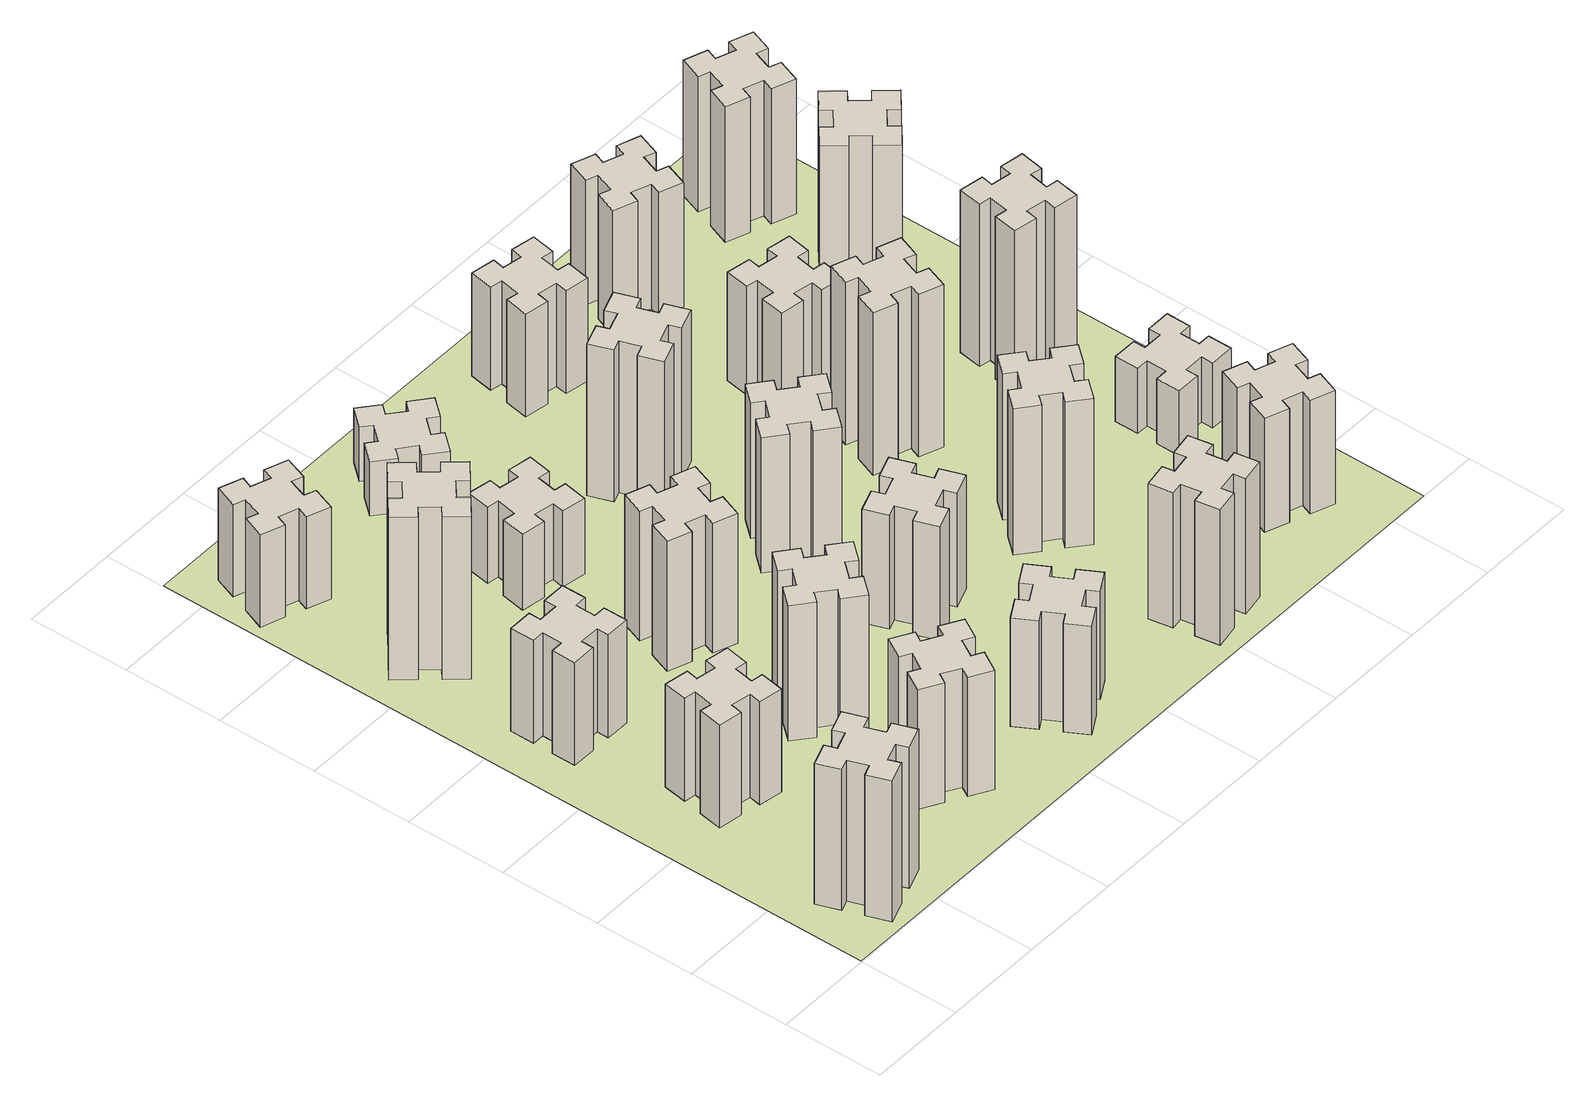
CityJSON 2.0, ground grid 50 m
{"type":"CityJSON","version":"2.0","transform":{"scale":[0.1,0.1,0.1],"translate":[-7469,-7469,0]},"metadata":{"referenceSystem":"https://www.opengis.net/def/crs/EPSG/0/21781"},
"CityObjects":{
"building1":{"type":"Building","attributes":{"class":"1000","function":"1000","usage":"1000","yearOfConstruction":2016,"roofType":"1000","measuredHeight":78,"storeysAboveGround":30,"storeysBelowGround":0},"geometry":[{"type":"Solid","lod":"1","boundaries":[[[[0,1,2,3,4,5,6,7,8,9,10,11,12,13,14,15,16,17,18,19]],[[17,16,20,21]],[[16,15,22,20]],[[15,14,23,22]],[[14,13,24,23]],[[13,12,25,24]],[[12,11,26,25]],[[11,10,27,26]],[[10,9,28,27]],[[9,8,29,28]],[[8,7,30,29]],[[7,6,31,30]],[[6,5,32,31]],[[5,4,33,32]],[[4,3,34,33]],[[3,2,35,34]],[[2,1,36,35]],[[1,0,37,36]],[[0,19,38,37]],[[19,18,39,38]],[[18,17,21,39]],[[24,25,26,27,28,29,30,31,32,33,34,35,36,37,38,39,21,20,22,23]]]]}]},
"building2":{"type":"Building","attributes":{"class":"1000","function":"1000","usage":"1000","yearOfConstruction":2016,"roofType":"1000","measuredHeight":57,"storeysAboveGround":30,"storeysBelowGround":0},"geometry":[{"type":"Solid","lod":"1","boundaries":[[[[40,41,42,43,44,45,46,47,48,49,50,51,52,53,54,55,56,57,58,59]],[[57,56,60,61]],[[56,55,62,60]],[[55,54,63,62]],[[54,53,64,63]],[[53,52,65,64]],[[52,51,66,65]],[[51,50,67,66]],[[50,49,68,67]],[[49,48,69,68]],[[48,47,70,69]],[[47,46,71,70]],[[46,45,72,71]],[[45,44,73,72]],[[44,43,74,73]],[[43,42,75,74]],[[42,41,76,75]],[[41,40,77,76]],[[40,59,78,77]],[[59,58,79,78]],[[58,57,61,79]],[[64,65,66,67,68,69,70,71,72,73,74,75,76,77,78,79,61,60,62,63]]]]}]},
"building3":{"type":"Building","attributes":{"class":"1000","function":"1000","usage":"1000","yearOfConstruction":2016,"roofType":"1000","measuredHeight":57,"storeysAboveGround":30,"storeysBelowGround":0},"geometry":[{"type":"Solid","lod":"1","boundaries":[[[[80,81,82,83,84,85,86,87,88,89,90,91,92,93,94,95,96,97,98,99]],[[97,96,100,101]],[[96,95,102,100]],[[95,94,103,102]],[[94,93,104,103]],[[93,92,105,104]],[[92,91,106,105]],[[91,90,107,106]],[[90,89,108,107]],[[89,88,109,108]],[[88,87,110,109]],[[87,86,111,110]],[[86,85,112,111]],[[85,84,113,112]],[[84,83,114,113]],[[83,82,115,114]],[[82,81,116,115]],[[81,80,117,116]],[[80,99,118,117]],[[99,98,119,118]],[[98,97,101,119]],[[104,105,106,107,108,109,110,111,112,113,114,115,116,117,118,119,101,100,102,103]]]]}]},
"building4":{"type":"Building","attributes":{"class":"1000","function":"1000","usage":"1000","yearOfConstruction":2016,"roofType":"1000","measuredHeight":90,"storeysAboveGround":30,"storeysBelowGround":0},"geometry":[{"type":"Solid","lod":"1","boundaries":[[[[120,121,122,123,124,125,126,127,128,129,130,131,132,133,134,135,136,137,138,139]],[[137,136,140,141]],[[136,135,142,140]],[[135,134,143,142]],[[134,133,144,143]],[[133,132,145,144]],[[132,131,146,145]],[[131,130,147,146]],[[130,129,148,147]],[[129,128,149,148]],[[128,127,150,149]],[[127,126,151,150]],[[126,125,152,151]],[[125,124,153,152]],[[124,123,154,153]],[[123,122,155,154]],[[122,121,156,155]],[[121,120,157,156]],[[120,139,158,157]],[[139,138,159,158]],[[138,137,141,159]],[[144,145,146,147,148,149,150,151,152,153,154,155,156,157,158,159,141,140,142,143]]]]}]},
"building5":{"type":"Building","attributes":{"class":"1000","function":"1000","usage":"1000","yearOfConstruction":2016,"roofType":"1000","measuredHeight":66,"storeysAboveGround":30,"storeysBelowGround":0},"geometry":[{"type":"Solid","lod":"1","boundaries":[[[[160,161,162,163,164,165,166,167,168,169,170,171,172,173,174,175,176,177,178,179]],[[177,176,180,181]],[[176,175,182,180]],[[175,174,183,182]],[[174,173,184,183]],[[173,172,185,184]],[[172,171,186,185]],[[171,170,187,186]],[[170,169,188,187]],[[169,168,189,188]],[[168,167,190,189]],[[167,166,191,190]],[[166,165,192,191]],[[165,164,193,192]],[[164,163,194,193]],[[163,162,195,194]],[[162,161,196,195]],[[161,160,197,196]],[[160,179,198,197]],[[179,178,199,198]],[[178,177,181,199]],[[184,185,186,187,188,189,190,191,192,193,194,195,196,197,198,199,181,180,182,183]]]]}]},
"building6":{"type":"Building","attributes":{"class":"1000","function":"1000","usage":"1000","yearOfConstruction":2016,"roofType":"1000","measuredHeight":51,"storeysAboveGround":30,"storeysBelowGround":0},"geometry":[{"type":"Solid","lod":"1","boundaries":[[[[200,201,202,203,204,205,206,207,208,209,210,211,212,213,214,215,216,217,218,219]],[[217,216,220,221]],[[216,215,222,220]],[[215,214,223,222]],[[214,213,224,223]],[[213,212,225,224]],[[212,211,226,225]],[[211,210,227,226]],[[210,209,228,227]],[[209,208,229,228]],[[208,207,230,229]],[[207,206,231,230]],[[206,205,232,231]],[[205,204,233,232]],[[204,203,234,233]],[[203,202,235,234]],[[202,201,236,235]],[[201,200,237,236]],[[200,219,238,237]],[[219,218,239,238]],[[218,217,221,239]],[[224,225,226,227,228,229,230,231,232,233,234,235,236,237,238,239,221,220,222,223]]]]}]},
"building7":{"type":"Building","attributes":{"class":"1000","function":"1000","usage":"1000","yearOfConstruction":2016,"roofType":"1000","measuredHeight":75,"storeysAboveGround":30,"storeysBelowGround":0},"geometry":[{"type":"Solid","lod":"1","boundaries":[[[[240,241,242,243,244,245,246,247,248,249,250,251,252,253,254,255,256,257,258,259]],[[257,256,260,261]],[[256,255,262,260]],[[255,254,263,262]],[[254,253,264,263]],[[253,252,265,264]],[[252,251,266,265]],[[251,250,267,266]],[[250,249,268,267]],[[249,248,269,268]],[[248,247,270,269]],[[247,246,271,270]],[[246,245,272,271]],[[245,244,273,272]],[[244,243,274,273]],[[243,242,275,274]],[[242,241,276,275]],[[241,240,277,276]],[[240,259,278,277]],[[259,258,279,278]],[[258,257,261,279]],[[264,265,266,267,268,269,270,271,272,273,274,275,276,277,278,279,261,260,262,263]]]]}]},
"building8":{"type":"Building","attributes":{"class":"1000","function":"1000","usage":"1000","yearOfConstruction":2016,"roofType":"1000","measuredHeight":72,"storeysAboveGround":30,"storeysBelowGround":0},"geometry":[{"type":"Solid","lod":"1","boundaries":[[[[280,281,282,283,284,285,286,287,288,289,290,291,292,293,294,295,296,297,298,299]],[[297,296,300,301]],[[296,295,302,300]],[[295,294,303,302]],[[294,293,304,303]],[[293,292,305,304]],[[292,291,306,305]],[[291,290,307,306]],[[290,289,308,307]],[[289,288,309,308]],[[288,287,310,309]],[[287,286,311,310]],[[286,285,312,311]],[[285,284,313,312]],[[284,283,314,313]],[[283,282,315,314]],[[282,281,316,315]],[[281,280,317,316]],[[280,299,318,317]],[[299,298,319,318]],[[298,297,301,319]],[[304,305,306,307,308,309,310,311,312,313,314,315,316,317,318,319,301,300,302,303]]]]}]},
"building9":{"type":"Building","attributes":{"class":"1000","function":"1000","usage":"1000","yearOfConstruction":2016,"roofType":"1000","measuredHeight":42,"storeysAboveGround":30,"storeysBelowGround":0},"geometry":[{"type":"Solid","lod":"1","boundaries":[[[[320,321,322,323,324,325,326,327,328,329,330,331,332,333,334,335,336,337,338,339]],[[337,336,340,341]],[[336,335,342,340]],[[335,334,343,342]],[[334,333,344,343]],[[333,332,345,344]],[[332,331,346,345]],[[331,330,347,346]],[[330,329,348,347]],[[329,328,349,348]],[[328,327,350,349]],[[327,326,351,350]],[[326,325,352,351]],[[325,324,353,352]],[[324,323,354,353]],[[323,322,355,354]],[[322,321,356,355]],[[321,320,357,356]],[[320,339,358,357]],[[339,338,359,358]],[[338,337,341,359]],[[344,345,346,347,348,349,350,351,352,353,354,355,356,357,358,359,341,340,342,343]]]]}]},
"building10":{"type":"Building","attributes":{"class":"1000","function":"1000","usage":"1000","yearOfConstruction":2016,"roofType":"1000","measuredHeight":60,"storeysAboveGround":30,"storeysBelowGround":0},"geometry":[{"type":"Solid","lod":"1","boundaries":[[[[360,361,362,363,364,365,366,367,368,369,370,371,372,373,374,375,376,377,378,379]],[[377,376,380,381]],[[376,375,382,380]],[[375,374,383,382]],[[374,373,384,383]],[[373,372,385,384]],[[372,371,386,385]],[[371,370,387,386]],[[370,369,388,387]],[[369,368,389,388]],[[368,367,390,389]],[[367,366,391,390]],[[366,365,392,391]],[[365,364,393,392]],[[364,363,394,393]],[[363,362,395,394]],[[362,361,396,395]],[[361,360,397,396]],[[360,379,398,397]],[[379,378,399,398]],[[378,377,381,399]],[[384,385,386,387,388,389,390,391,392,393,394,395,396,397,398,399,381,380,382,383]]]]}]},
"building11":{"type":"Building","attributes":{"class":"1000","function":"1000","usage":"1000","yearOfConstruction":2016,"roofType":"1000","measuredHeight":30,"storeysAboveGround":30,"storeysBelowGround":0},"geometry":[{"type":"Solid","lod":"1","boundaries":[[[[400,401,402,403,404,405,406,407,408,409,410,411,412,413,414,415,416,417,418,419]],[[417,416,420,421]],[[416,415,422,420]],[[415,414,423,422]],[[414,413,424,423]],[[413,412,425,424]],[[412,411,426,425]],[[411,410,427,426]],[[410,409,428,427]],[[409,408,429,428]],[[408,407,430,429]],[[407,406,431,430]],[[406,405,432,431]],[[405,404,433,432]],[[404,403,434,433]],[[403,402,435,434]],[[402,401,436,435]],[[401,400,437,436]],[[400,419,438,437]],[[419,418,439,438]],[[418,417,421,439]],[[424,425,426,427,428,429,430,431,432,433,434,435,436,437,438,439,421,420,422,423]]]]}]},
"building12":{"type":"Building","attributes":{"class":"1000","function":"1000","usage":"1000","yearOfConstruction":2016,"roofType":"1000","measuredHeight":63,"storeysAboveGround":30,"storeysBelowGround":0},"geometry":[{"type":"Solid","lod":"1","boundaries":[[[[440,441,442,443,444,445,446,447,448,449,450,451,452,453,454,455,456,457,458,459]],[[457,456,460,461]],[[456,455,462,460]],[[455,454,463,462]],[[454,453,464,463]],[[453,452,465,464]],[[452,451,466,465]],[[451,450,467,466]],[[450,449,468,467]],[[449,448,469,468]],[[448,447,470,469]],[[447,446,471,470]],[[446,445,472,471]],[[445,444,473,472]],[[444,443,474,473]],[[443,442,475,474]],[[442,441,476,475]],[[441,440,477,476]],[[440,459,478,477]],[[459,458,479,478]],[[458,457,461,479]],[[464,465,466,467,468,469,470,471,472,473,474,475,476,477,478,479,461,460,462,463]]]]}]},
"building13":{"type":"Building","attributes":{"class":"1000","function":"1000","usage":"1000","yearOfConstruction":2016,"roofType":"1000","measuredHeight":75,"storeysAboveGround":30,"storeysBelowGround":0},"geometry":[{"type":"Solid","lod":"1","boundaries":[[[[480,481,482,483,484,485,486,487,488,489,490,491,492,493,494,495,496,497,498,499]],[[497,496,500,501]],[[496,495,502,500]],[[495,494,503,502]],[[494,493,504,503]],[[493,492,505,504]],[[492,491,506,505]],[[491,490,507,506]],[[490,489,508,507]],[[489,488,509,508]],[[488,487,510,509]],[[487,486,511,510]],[[486,485,512,511]],[[485,484,513,512]],[[484,483,514,513]],[[483,482,515,514]],[[482,481,516,515]],[[481,480,517,516]],[[480,499,518,517]],[[499,498,519,518]],[[498,497,501,519]],[[504,505,506,507,508,509,510,511,512,513,514,515,516,517,518,519,501,500,502,503]]]]}]},
"building14":{"type":"Building","attributes":{"class":"1000","function":"1000","usage":"1000","yearOfConstruction":2016,"roofType":"1000","measuredHeight":84,"storeysAboveGround":30,"storeysBelowGround":0},"geometry":[{"type":"Solid","lod":"1","boundaries":[[[[520,521,522,523,524,525,526,527,528,529,530,531,532,533,534,535,536,537,538,539]],[[537,536,540,541]],[[536,535,542,540]],[[535,534,543,542]],[[534,533,544,543]],[[533,532,545,544]],[[532,531,546,545]],[[531,530,547,546]],[[530,529,548,547]],[[529,528,549,548]],[[528,527,550,549]],[[527,526,551,550]],[[526,525,552,551]],[[525,524,553,552]],[[524,523,554,553]],[[523,522,555,554]],[[522,521,556,555]],[[521,520,557,556]],[[520,539,558,557]],[[539,538,559,558]],[[538,537,541,559]],[[544,545,546,547,548,549,550,551,552,553,554,555,556,557,558,559,541,540,542,543]]]]}]},
"building15":{"type":"Building","attributes":{"class":"1000","function":"1000","usage":"1000","yearOfConstruction":2016,"roofType":"1000","measuredHeight":75,"storeysAboveGround":30,"storeysBelowGround":0},"geometry":[{"type":"Solid","lod":"1","boundaries":[[[[560,561,562,563,564,565,566,567,568,569,570,571,572,573,574,575,576,577,578,579]],[[577,576,580,581]],[[576,575,582,580]],[[575,574,583,582]],[[574,573,584,583]],[[573,572,585,584]],[[572,571,586,585]],[[571,570,587,586]],[[570,569,588,587]],[[569,568,589,588]],[[568,567,590,589]],[[567,566,591,590]],[[566,565,592,591]],[[565,564,593,592]],[[564,563,594,593]],[[563,562,595,594]],[[562,561,596,595]],[[561,560,597,596]],[[560,579,598,597]],[[579,578,599,598]],[[578,577,581,599]],[[584,585,586,587,588,589,590,591,592,593,594,595,596,597,598,599,581,580,582,583]]]]}]},
"building16":{"type":"Building","attributes":{"class":"1000","function":"1000","usage":"1000","yearOfConstruction":2016,"roofType":"1000","measuredHeight":81,"storeysAboveGround":30,"storeysBelowGround":0},"geometry":[{"type":"Solid","lod":"1","boundaries":[[[[600,601,602,603,604,605,606,607,608,609,610,611,612,613,614,615,616,617,618,619]],[[617,616,620,621]],[[616,615,622,620]],[[615,614,623,622]],[[614,613,624,623]],[[613,612,625,624]],[[612,611,626,625]],[[611,610,627,626]],[[610,609,628,627]],[[609,608,629,628]],[[608,607,630,629]],[[607,606,631,630]],[[606,605,632,631]],[[605,604,633,632]],[[604,603,634,633]],[[603,602,635,634]],[[602,601,636,635]],[[601,600,637,636]],[[600,619,638,637]],[[619,618,639,638]],[[618,617,621,639]],[[624,625,626,627,628,629,630,631,632,633,634,635,636,637,638,639,621,620,622,623]]]]}]},
"building17":{"type":"Building","attributes":{"class":"1000","function":"1000","usage":"1000","yearOfConstruction":2016,"roofType":"1000","measuredHeight":57,"storeysAboveGround":30,"storeysBelowGround":0},"geometry":[{"type":"Solid","lod":"1","boundaries":[[[[640,641,642,643,644,645,646,647,648,649,650,651,652,653,654,655,656,657,658,659]],[[657,656,660,661]],[[656,655,662,660]],[[655,654,663,662]],[[654,653,664,663]],[[653,652,665,664]],[[652,651,666,665]],[[651,650,667,666]],[[650,649,668,667]],[[649,648,669,668]],[[648,647,670,669]],[[647,646,671,670]],[[646,645,672,671]],[[645,644,673,672]],[[644,643,674,673]],[[643,642,675,674]],[[642,641,676,675]],[[641,640,677,676]],[[640,659,678,677]],[[659,658,679,678]],[[658,657,661,679]],[[664,665,666,667,668,669,670,671,672,673,674,675,676,677,678,679,661,660,662,663]]]]}]},
"building18":{"type":"Building","attributes":{"class":"1000","function":"1000","usage":"1000","yearOfConstruction":2016,"roofType":"1000","measuredHeight":90,"storeysAboveGround":30,"storeysBelowGround":0},"geometry":[{"type":"Solid","lod":"1","boundaries":[[[[680,681,682,683,684,685,686,687,688,689,690,691,692,693,694,695,696,697,698,699]],[[697,696,700,701]],[[696,695,702,700]],[[695,694,703,702]],[[694,693,704,703]],[[693,692,705,704]],[[692,691,706,705]],[[691,690,707,706]],[[690,689,708,707]],[[689,688,709,708]],[[688,687,710,709]],[[687,686,711,710]],[[686,685,712,711]],[[685,684,713,712]],[[684,683,714,713]],[[683,682,715,714]],[[682,681,716,715]],[[681,680,717,716]],[[680,699,718,717]],[[699,698,719,718]],[[698,697,701,719]],[[704,705,706,707,708,709,710,711,712,713,714,715,716,717,718,719,701,700,702,703]]]]}]},
"building19":{"type":"Building","attributes":{"class":"1000","function":"1000","usage":"1000","yearOfConstruction":2016,"roofType":"1000","measuredHeight":60,"storeysAboveGround":30,"storeysBelowGround":0},"geometry":[{"type":"Solid","lod":"1","boundaries":[[[[720,721,722,723,724,725,726,727,728,729,730,731,732,733,734,735,736,737,738,739]],[[737,736,740,741]],[[736,735,742,740]],[[735,734,743,742]],[[734,733,744,743]],[[733,732,745,744]],[[732,731,746,745]],[[731,730,747,746]],[[730,729,748,747]],[[729,728,749,748]],[[728,727,750,749]],[[727,726,751,750]],[[726,725,752,751]],[[725,724,753,752]],[[724,723,754,753]],[[723,722,755,754]],[[722,721,756,755]],[[721,720,757,756]],[[720,739,758,757]],[[739,738,759,758]],[[738,737,741,759]],[[744,745,746,747,748,749,750,751,752,753,754,755,756,757,758,759,741,740,742,743]]]]}]},
"building20":{"type":"Building","attributes":{"class":"1000","function":"1000","usage":"1000","yearOfConstruction":2016,"roofType":"1000","measuredHeight":63,"storeysAboveGround":30,"storeysBelowGround":0},"geometry":[{"type":"Solid","lod":"1","boundaries":[[[[760,761,762,763,764,765,766,767,768,769,770,771,772,773,774,775,776,777,778,779]],[[777,776,780,781]],[[776,775,782,780]],[[775,774,783,782]],[[774,773,784,783]],[[773,772,785,784]],[[772,771,786,785]],[[771,770,787,786]],[[770,769,788,787]],[[769,768,789,788]],[[768,767,790,789]],[[767,766,791,790]],[[766,765,792,791]],[[765,764,793,792]],[[764,763,794,793]],[[763,762,795,794]],[[762,761,796,795]],[[761,760,797,796]],[[760,779,798,797]],[[779,778,799,798]],[[778,777,781,799]],[[784,785,786,787,788,789,790,791,792,793,794,795,796,797,798,799,781,780,782,783]]]]}]},
"building21":{"type":"Building","attributes":{"class":"1000","function":"1000","usage":"1000","yearOfConstruction":2016,"roofType":"1000","measuredHeight":69,"storeysAboveGround":30,"storeysBelowGround":0},"geometry":[{"type":"Solid","lod":"1","boundaries":[[[[800,801,802,803,804,805,806,807,808,809,810,811,812,813,814,815,816,817,818,819]],[[817,816,820,821]],[[816,815,822,820]],[[815,814,823,822]],[[814,813,824,823]],[[813,812,825,824]],[[812,811,826,825]],[[811,810,827,826]],[[810,809,828,827]],[[809,808,829,828]],[[808,807,830,829]],[[807,806,831,830]],[[806,805,832,831]],[[805,804,833,832]],[[804,803,834,833]],[[803,802,835,834]],[[802,801,836,835]],[[801,800,837,836]],[[800,819,838,837]],[[819,818,839,838]],[[818,817,821,839]],[[824,825,826,827,828,829,830,831,832,833,834,835,836,837,838,839,821,820,822,823]]]]}]},
"building22":{"type":"Building","attributes":{"class":"1000","function":"1000","usage":"1000","yearOfConstruction":2016,"roofType":"1000","measuredHeight":36,"storeysAboveGround":30,"storeysBelowGround":0},"geometry":[{"type":"Solid","lod":"1","boundaries":[[[[840,841,842,843,844,845,846,847,848,849,850,851,852,853,854,855,856,857,858,859]],[[857,856,860,861]],[[856,855,862,860]],[[855,854,863,862]],[[854,853,864,863]],[[853,852,865,864]],[[852,851,866,865]],[[851,850,867,866]],[[850,849,868,867]],[[849,848,869,868]],[[848,847,870,869]],[[847,846,871,870]],[[846,845,872,871]],[[845,844,873,872]],[[844,843,874,873]],[[843,842,875,874]],[[842,841,876,875]],[[841,840,877,876]],[[840,859,878,877]],[[859,858,879,878]],[[858,857,861,879]],[[864,865,866,867,868,869,870,871,872,873,874,875,876,877,878,879,861,860,862,863]]]]}]},
"building23":{"type":"Building","attributes":{"class":"1000","function":"1000","usage":"1000","yearOfConstruction":2016,"roofType":"1000","measuredHeight":90,"storeysAboveGround":30,"storeysBelowGround":0},"geometry":[{"type":"Solid","lod":"1","boundaries":[[[[880,881,882,883,884,885,886,887,888,889,890,891,892,893,894,895,896,897,898,899]],[[897,896,900,901]],[[896,895,902,900]],[[895,894,903,902]],[[894,893,904,903]],[[893,892,905,904]],[[892,891,906,905]],[[891,890,907,906]],[[890,889,908,907]],[[889,888,909,908]],[[888,887,910,909]],[[887,886,911,910]],[[886,885,912,911]],[[885,884,913,912]],[[884,883,914,913]],[[883,882,915,914]],[[882,881,916,915]],[[881,880,917,916]],[[880,899,918,917]],[[899,898,919,918]],[[898,897,901,919]],[[904,905,906,907,908,909,910,911,912,913,914,915,916,917,918,919,901,900,902,903]]]]}]},
"building24":{"type":"Building","attributes":{"class":"1000","function":"1000","usage":"1000","yearOfConstruction":2016,"roofType":"1000","measuredHeight":84,"storeysAboveGround":30,"storeysBelowGround":0},"geometry":[{"type":"Solid","lod":"1","boundaries":[[[[920,921,922,923,924,925,926,927,928,929,930,931,932,933,934,935,936,937,938,939]],[[937,936,940,941]],[[936,935,942,940]],[[935,934,943,942]],[[934,933,944,943]],[[933,932,945,944]],[[932,931,946,945]],[[931,930,947,946]],[[930,929,948,947]],[[929,928,949,948]],[[928,927,950,949]],[[927,926,951,950]],[[926,925,952,951]],[[925,924,953,952]],[[924,923,954,953]],[[923,922,955,954]],[[922,921,956,955]],[[921,920,957,956]],[[920,939,958,957]],[[939,938,959,958]],[[938,937,941,959]],[[944,945,946,947,948,949,950,951,952,953,954,955,956,957,958,959,941,940,942,943]]]]}]},
"building25":{"type":"Building","attributes":{"class":"1000","function":"1000","usage":"1000","yearOfConstruction":2016,"roofType":"1000","measuredHeight":75,"storeysAboveGround":30,"storeysBelowGround":0},"geometry":[{"type":"Solid","lod":"1","boundaries":[[[[960,961,962,963,964,965,966,967,968,969,970,971,972,973,974,975,976,977,978,979]],[[977,976,980,981]],[[976,975,982,980]],[[975,974,983,982]],[[974,973,984,983]],[[973,972,985,984]],[[972,971,986,985]],[[971,970,987,986]],[[970,969,988,987]],[[969,968,989,988]],[[968,967,990,989]],[[967,966,991,990]],[[966,965,992,991]],[[965,964,993,992]],[[964,963,994,993]],[[963,962,995,994]],[[962,961,996,995]],[[961,960,997,996]],[[960,979,998,997]],[[979,978,999,998]],[[978,977,981,999]],[[984,985,986,987,988,989,990,991,992,993,994,995,996,997,998,999,981,980,982,983]]]]}]},
"landuse1":{"type":"LandUse","attributes":{"name":"plot1","function":"1010"},"geometry":[{"type":"MultiSurface","lod":"1","boundaries":[[[1000,1001,1002,1003]]]}]}
},
"vertices":[
[385,396,0],[291,362,0],[270,418,0],[157,377,0],[199,264,0],[255,285,0],[289,191,0],[233,170,0],[274,57,0],[387,99,0],[366,155,0],[460,189,0],[480,133,0],[593,174,0],[552,287,0],[496,266,0],[462,360,0],[518,380,0],[477,493,0],[364,452,0],[462,360,780],[518,380,780],[496,266,780],[552,287,780],[593,174,780],[480,133,780],[460,189,780],[366,155,780],[387,99,780],[274,57,780],[233,170,780],[289,191,780],[255,285,780],[199,264,780],[157,377,780],[270,418,780],[291,362,780],[385,396,780],[364,452,780],[477,493,780],
[407,1016,0],[505,998,0],[495,939,0],[613,918,0],[634,1037,0],[575,1047,0],[592,1145,0],[651,1135,0],[672,1253,0],[554,1274,0],[544,1215,0],[445,1232,0],[456,1291,0],[337,1312,0],[317,1194,0],[376,1184,0],[358,1085,0],[299,1096,0],[278,977,0],[397,957,0],[358,1085,570],[299,1096,570],[376,1184,570],[317,1194,570],[337,1312,570],[456,1291,570],[445,1232,570],[544,1215,570],[554,1274,570],[672,1253,570],[651,1135,570],[592,1145,570],[575,1047,570],[634,1037,570],[613,918,570],[495,939,570],[505,998,570],[407,1016,570],[397,957,570],[278,977,570],
[425,1965,0],[325,1965,0],[325,2025,0],[205,2025,0],[205,1905,0],[265,1905,0],[265,1805,0],[205,1805,0],[205,1685,0],[325,1685,0],[325,1745,0],[425,1745,0],[425,1685,0],[545,1685,0],[545,1805,0],[485,1805,0],[485,1905,0],[545,1905,0],[545,2025,0],[425,2025,0],[485,1905,570],[545,1905,570],[485,1805,570],[545,1805,570],[545,1685,570],[425,1685,570],[425,1745,570],[325,1745,570],[325,1685,570],[205,1685,570],[205,1805,570],[265,1805,570],[265,1905,570],[205,1905,570],[205,2025,570],[325,2025,570],[325,1965,570],[425,1965,570],[425,2025,570],[545,2025,570],
[492,2628,0],[427,2704,0],[473,2743,0],[396,2835,0],[304,2758,0],[343,2712,0],[266,2647,0],[228,2693,0],[136,2616,0],[213,2524,0],[259,2563,0],[323,2486,0],[277,2448,0],[354,2356,0],[446,2433,0],[408,2479,0],[484,2543,0],[523,2497,0],[615,2574,0],[538,2666,0],[484,2543,900],[523,2497,900],[408,2479,900],[446,2433,900],[354,2356,900],[277,2448,900],[323,2486,900],[259,2563,900],[213,2524,900],[136,2616,900],[228,2693,900],[266,2647,900],[343,2712,900],[304,2758,900],[396,2835,900],[473,2743,900],[427,2704,900],[492,2628,900],[538,2666,900],[615,2574,900],
[1186,377,0],[1236,464,0],[1288,434,0],[1348,538,0],[1244,598,0],[1214,546,0],[1127,596,0],[1157,648,0],[1053,708,0],[993,604,0],[1045,574,0],[995,487,0],[943,517,0],[883,413,0],[987,353,0],[1017,405,0],[1104,355,0],[1074,303,0],[1178,243,0],[1238,347,0],[1104,355,660],[1074,303,660],[1017,405,660],[987,353,660],[883,413,660],[943,517,660],[995,487,660],[1045,574,660],[993,604,660],[1053,708,660],[1157,648,660],[1127,596,660],[1214,546,660],[1244,598,660],[1348,538,660],[1288,434,660],[1236,464,660],[1186,377,660],[1238,347,660],[1178,243,660],
[362,3251,0],[396,3345,0],[452,3324,0],[493,3437,0],[380,3478,0],[360,3422,0],[266,3456,0],[287,3512,0],[174,3553,0],[133,3440,0],[189,3420,0],[155,3326,0],[99,3347,0],[57,3234,0],[170,3193,0],[191,3249,0],[285,3215,0],[264,3159,0],[377,3117,0],[418,3230,0],[285,3215,510],[264,3159,510],[191,3249,510],[170,3193,510],[57,3234,510],[99,3347,510],[155,3326,510],[189,3420,510],[133,3440,510],[174,3553,510],[287,3512,510],[266,3456,510],[360,3422,510],[380,3478,510],[493,3437,510],[452,3324,510],[396,3345,510],[362,3251,510],[418,3230,510],[377,3117,510],
[1006,1063,0],[1083,999,0],[1044,953,0],[1136,876,0],[1213,968,0],[1167,1006,0],[1232,1083,0],[1278,1044,0],[1355,1136,0],[1263,1213,0],[1224,1167,0],[1148,1232,0],[1186,1278,0],[1094,1355,0],[1017,1263,0],[1063,1224,0],[999,1148,0],[953,1186,0],[876,1094,0],[968,1017,0],[999,1148,750],[953,1186,750],[1063,1224,750],[1017,1263,750],[1094,1355,750],[1186,1278,750],[1148,1232,750],[1224,1167,750],[1263,1213,750],[1355,1136,750],[1278,1044,750],[1232,1083,750],[1167,1006,750],[1213,968,750],[1136,876,750],[1044,953,750],[1083,999,750],[1006,1063,750],[968,1017,750],[876,1094,750],
[1202,1771,0],[1236,1865,0],[1292,1844,0],[1333,1957,0],[1220,1998,0],[1200,1942,0],[1106,1976,0],[1127,2032,0],[1014,2073,0],[973,1960,0],[1029,1940,0],[995,1846,0],[939,1867,0],[897,1754,0],[1010,1713,0],[1031,1769,0],[1125,1735,0],[1104,1679,0],[1217,1637,0],[1258,1750,0],[1125,1735,720],[1104,1679,720],[1031,1769,720],[1010,1713,720],[897,1754,720],[939,1867,720],[995,1846,720],[1029,1940,720],[973,1960,720],[1014,2073,720],[1127,2032,720],[1106,1976,720],[1200,1942,720],[1220,1998,720],[1333,1957,720],[1292,1844,720],[1236,1865,720],[1202,1771,720],[1258,1750,720],[1217,1637,720],
[1115,2527,0],[1132,2625,0],[1191,2615,0],[1212,2733,0],[1094,2754,0],[1084,2695,0],[985,2712,0],[996,2771,0],[877,2792,0],[857,2674,0],[916,2664,0],[898,2565,0],[839,2576,0],[818,2457,0],[937,2437,0],[947,2496,0],[1045,2478,0],[1035,2419,0],[1153,2398,0],[1174,2517,0],[1045,2478,420],[1035,2419,420],[947,2496,420],[937,2437,420],[818,2457,420],[839,2576,420],[898,2565,420],[916,2664,420],[857,2674,420],[877,2792,420],[996,2771,420],[985,2712,420],[1084,2695,420],[1094,2754,420],[1212,2733,420],[1191,2615,420],[1132,2625,420],[1115,2527,420],[1174,2517,420],[1153,2398,420],
[1744,496,0],[1657,446,0],[1627,498,0],[1523,438,0],[1583,334,0],[1635,364,0],[1685,277,0],[1633,247,0],[1693,143,0],[1797,203,0],[1767,255,0],[1854,305,0],[1884,253,0],[1988,313,0],[1928,417,0],[1876,387,0],[1826,474,0],[1878,504,0],[1818,608,0],[1714,548,0],[1826,474,600],[1878,504,600],[1876,387,600],[1928,417,600],[1988,313,600],[1884,253,600],[1854,305,600],[1767,255,600],[1797,203,600],[1693,143,600],[1633,247,600],[1685,277,600],[1635,364,600],[1583,334,600],[1523,438,600],[1627,498,600],[1657,446,600],[1744,496,600],[1714,548,600],[1818,608,600],
[1063,3444,0],[999,3368,0],[953,3406,0],[876,3314,0],[968,3237,0],[1006,3283,0],[1083,3219,0],[1044,3173,0],[1136,3096,0],[1213,3188,0],[1167,3226,0],[1232,3303,0],[1278,3264,0],[1355,3356,0],[1263,3433,0],[1224,3387,0],[1148,3452,0],[1186,3498,0],[1094,3575,0],[1017,3483,0],[1148,3452,300],[1186,3498,300],[1224,3387,300],[1263,3433,300],[1355,3356,300],[1278,3264,300],[1232,3303,300],[1167,3226,300],[1213,3188,300],[1136,3096,300],[1044,3173,300],[1083,3219,300],[1006,3283,300],[968,3237,300],[876,3314,300],[953,3406,300],[999,3368,300],[1063,3444,300],[1017,3483,300],[1094,3575,300],
[1846,1095,0],[1940,1129,0],[1960,1073,0],[2073,1114,0],[2032,1227,0],[1976,1206,0],[1942,1300,0],[1998,1320,0],[1957,1433,0],[1844,1392,0],[1865,1336,0],[1771,1302,0],[1750,1358,0],[1637,1317,0],[1679,1204,0],[1735,1225,0],[1769,1131,0],[1713,1110,0],[1754,997,0],[1867,1039,0],[1769,1131,630],[1713,1110,630],[1735,1225,630],[1679,1204,630],[1637,1317,630],[1750,1358,630],[1771,1302,630],[1865,1336,630],[1844,1392,630],[1957,1433,630],[1998,1320,630],[1942,1300,630],[1976,1206,630],[2032,1227,630],[2073,1114,630],[1960,1073,630],[1940,1129,630],[1846,1095,630],[1867,1039,630],[1754,997,630],
[1964,1907,0],[1888,1972,0],[1926,2018,0],[1834,2095,0],[1757,2003,0],[1803,1964,0],[1739,1888,0],[1693,1926,0],[1616,1834,0],[1708,1757,0],[1746,1803,0],[1823,1739,0],[1784,1693,0],[1876,1616,0],[1953,1708,0],[1907,1746,0],[1972,1823,0],[2018,1784,0],[2095,1876,0],[2003,1953,0],[1972,1823,750],[2018,1784,750],[1907,1746,750],[1953,1708,750],[1876,1616,750],[1784,1693,750],[1823,1739,750],[1746,1803,750],[1708,1757,750],[1616,1834,750],[1693,1926,750],[1739,1888,750],[1803,1964,750],[1757,2003,750],[1834,2095,750],[1926,2018,750],[1888,1972,750],[1964,1907,750],[2003,1953,750],[2095,1876,750],
[1876,2586,0],[1842,2680,0],[1898,2700,0],[1857,2813,0],[1744,2772,0],[1765,2716,0],[1671,2682,0],[1650,2738,0],[1537,2697,0],[1579,2584,0],[1635,2605,0],[1669,2511,0],[1613,2490,0],[1654,2377,0],[1767,2419,0],[1746,2475,0],[1840,2509,0],[1860,2453,0],[1973,2494,0],[1932,2607,0],[1840,2509,840],[1860,2453,840],[1746,2475,840],[1767,2419,840],[1654,2377,840],[1613,2490,840],[1669,2511,840],[1635,2605,840],[1579,2584,840],[1537,2697,840],[1650,2738,840],[1671,2682,840],[1765,2716,840],[1744,2772,840],[1857,2813,840],[1898,2700,840],[1842,2680,840],[1876,2586,840],[1932,2607,840],[1973,2494,840],
[2712,245,0],[2695,344,0],[2754,354,0],[2733,472,0],[2615,451,0],[2625,392,0],[2527,375,0],[2517,434,0],[2398,413,0],[2419,295,0],[2478,305,0],[2496,207,0],[2437,197,0],[2457,78,0],[2576,99,0],[2565,158,0],[2664,176,0],[2674,117,0],[2792,137,0],[2771,256,0],[2664,176,750],[2674,117,750],[2565,158,750],[2576,99,750],[2457,78,750],[2437,197,750],[2496,207,750],[2478,305,750],[2419,295,750],[2398,413,750],[2517,434,750],[2527,375,750],[2625,392,750],[2615,451,750],[2733,472,750],[2754,354,750],[2695,344,750],[2712,245,750],[2771,256,750],[2792,137,750],
[2647,1006,0],[2712,1083,0],[2758,1044,0],[2835,1136,0],[2743,1213,0],[2704,1167,0],[2628,1232,0],[2666,1278,0],[2574,1355,0],[2497,1263,0],[2543,1224,0],[2479,1148,0],[2433,1186,0],[2356,1094,0],[2448,1017,0],[2486,1063,0],[2563,999,0],[2524,953,0],[2616,876,0],[2693,968,0],[2563,999,810],[2524,953,810],[2486,1063,810],[2448,1017,810],[2356,1094,810],[2433,1186,810],[2479,1148,810],[2543,1224,810],[2497,1263,810],[2574,1355,810],[2666,1278,810],[2628,1232,810],[2704,1167,810],[2743,1213,810],[2835,1136,810],[2758,1044,810],[2712,1083,810],[2647,1006,810],[2693,968,810],[2616,876,810],
[2024,3435,0],[1925,3452,0],[1936,3511,0],[1817,3532,0],[1797,3414,0],[1856,3404,0],[1838,3305,0],[1779,3316,0],[1758,3197,0],[1877,3177,0],[1887,3236,0],[1985,3218,0],[1975,3159,0],[2093,3138,0],[2114,3257,0],[2055,3267,0],[2072,3365,0],[2131,3355,0],[2152,3473,0],[2034,3494,0],[2072,3365,570],[2131,3355,570],[2055,3267,570],[2114,3257,570],[2093,3138,570],[1975,3159,570],[1985,3218,570],[1887,3236,570],[1877,3177,570],[1758,3197,570],[1779,3316,570],[1838,3305,570],[1856,3404,570],[1797,3414,570],[1817,3532,570],[1936,3511,570],[1925,3452,570],[2024,3435,570],[2034,3494,570],[2152,3473,570],
[2682,1871,0],[2716,1965,0],[2772,1944,0],[2813,2057,0],[2700,2098,0],[2680,2042,0],[2586,2076,0],[2607,2132,0],[2494,2173,0],[2453,2060,0],[2509,2040,0],[2475,1946,0],[2419,1967,0],[2377,1854,0],[2490,1813,0],[2511,1869,0],[2605,1835,0],[2584,1779,0],[2697,1737,0],[2738,1850,0],[2605,1835,900],[2584,1779,900],[2511,1869,900],[2490,1813,900],[2377,1854,900],[2419,1967,900],[2475,1946,900],[2509,2040,900],[2453,2060,900],[2494,2173,900],[2607,2132,900],[2586,2076,900],[2680,2042,900],[2700,2098,900],[2813,2057,900],[2772,1944,900],[2716,1965,900],[2682,1871,900],[2738,1850,900],[2697,1737,900],
[2664,2595,0],[2565,2612,0],[2576,2671,0],[2457,2692,0],[2437,2574,0],[2496,2564,0],[2478,2465,0],[2419,2476,0],[2398,2357,0],[2517,2337,0],[2527,2396,0],[2625,2378,0],[2615,2319,0],[2733,2298,0],[2754,2417,0],[2695,2427,0],[2712,2525,0],[2771,2515,0],[2792,2633,0],[2674,2654,0],[2712,2525,600],[2771,2515,600],[2695,2427,600],[2754,2417,600],[2733,2298,600],[2615,2319,600],[2625,2378,600],[2527,2396,600],[2517,2337,600],[2398,2357,600],[2419,2476,600],[2478,2465,600],[2496,2564,600],[2437,2574,600],[2457,2692,600],[2576,2671,600],[2565,2612,600],[2664,2595,600],[2674,2654,600],[2792,2633,600],
[3420,562,0],[3326,596,0],[3347,652,0],[3234,693,0],[3193,580,0],[3249,560,0],[3215,466,0],[3159,487,0],[3117,374,0],[3230,333,0],[3251,389,0],[3345,355,0],[3324,299,0],[3437,257,0],[3478,370,0],[3422,391,0],[3456,485,0],[3512,464,0],[3553,577,0],[3440,618,0],[3456,485,630],[3512,464,630],[3422,391,630],[3478,370,630],[3437,257,630],[3324,299,630],[3345,355,630],[3251,389,630],[3230,333,630],[3117,374,630],[3159,487,630],[3215,466,630],[3249,560,630],[3193,580,630],[3234,693,630],[3347,652,630],[3326,596,630],[3420,562,630],[3440,618,630],[3553,577,630],
[2511,3249,0],[2605,3215,0],[2584,3159,0],[2697,3117,0],[2738,3230,0],[2682,3251,0],[2716,3345,0],[2772,3324,0],[2813,3437,0],[2700,3478,0],[2680,3422,0],[2586,3456,0],[2607,3512,0],[2494,3553,0],[2453,3440,0],[2509,3420,0],[2475,3326,0],[2419,3347,0],[2377,3234,0],[2490,3193,0],[2475,3326,690],[2419,3347,690],[2509,3420,690],[2453,3440,690],[2494,3553,690],[2607,3512,690],[2586,3456,690],[2680,3422,690],[2700,3478,690],[2813,3437,690],[2772,3324,690],[2716,3345,690],[2682,3251,690],[2738,3230,690],[2697,3117,690],[2584,3159,690],[2605,3215,690],[2511,3249,690],[2490,3193,690],[2377,3234,690],
[3325,1165,0],[3325,1065,0],[3265,1065,0],[3265,945,0],[3385,945,0],[3385,1005,0],[3485,1005,0],[3485,945,0],[3605,945,0],[3605,1065,0],[3545,1065,0],[3545,1165,0],[3605,1165,0],[3605,1285,0],[3485,1285,0],[3485,1225,0],[3385,1225,0],[3385,1285,0],[3265,1285,0],[3265,1165,0],[3385,1225,360],[3385,1285,360],[3485,1225,360],[3485,1285,360],[3605,1285,360],[3605,1165,360],[3545,1165,360],[3545,1065,360],[3605,1065,360],[3605,945,360],[3485,945,360],[3485,1005,360],[3385,1005,360],[3385,945,360],[3265,945,360],[3265,1065,360],[3325,1065,360],[3325,1165,360],[3265,1165,360],[3265,1285,360],
[3435,1787,0],[3452,1885,0],[3511,1875,0],[3532,1993,0],[3414,2014,0],[3404,1955,0],[3305,1972,0],[3316,2031,0],[3197,2052,0],[3177,1934,0],[3236,1924,0],[3218,1825,0],[3159,1836,0],[3138,1717,0],[3257,1697,0],[3267,1756,0],[3365,1738,0],[3355,1679,0],[3473,1658,0],[3494,1777,0],[3365,1738,900],[3355,1679,900],[3267,1756,900],[3257,1697,900],[3138,1717,900],[3159,1836,900],[3218,1825,900],[3236,1924,900],[3177,1934,900],[3197,2052,900],[3316,2031,900],[3305,1972,900],[3404,1955,900],[3414,2014,900],[3532,1993,900],[3511,1875,900],[3452,1885,900],[3435,1787,900],[3494,1777,900],[3473,1658,900],
[3452,2728,0],[3387,2804,0],[3433,2843,0],[3356,2935,0],[3264,2858,0],[3303,2812,0],[3226,2747,0],[3188,2793,0],[3096,2716,0],[3173,2624,0],[3219,2663,0],[3283,2586,0],[3237,2548,0],[3314,2456,0],[3406,2533,0],[3368,2579,0],[3444,2643,0],[3483,2597,0],[3575,2674,0],[3498,2766,0],[3444,2643,840],[3483,2597,840],[3368,2579,840],[3406,2533,840],[3314,2456,840],[3237,2548,840],[3283,2586,840],[3219,2663,840],[3173,2624,840],[3096,2716,840],[3188,2793,840],[3226,2747,840],[3303,2812,840],[3264,2858,840],[3356,2935,840],[3433,2843,840],[3387,2804,840],[3452,2728,840],[3498,2766,840],[3575,2674,840],
[3422,3251,0],[3456,3345,0],[3512,3324,0],[3553,3437,0],[3440,3478,0],[3420,3422,0],[3326,3456,0],[3347,3512,0],[3234,3553,0],[3193,3440,0],[3249,3420,0],[3215,3326,0],[3159,3347,0],[3117,3234,0],[3230,3193,0],[3251,3249,0],[3345,3215,0],[3324,3159,0],[3437,3117,0],[3478,3230,0],[3345,3215,750],[3324,3159,750],[3251,3249,750],[3230,3193,750],[3117,3234,750],[3159,3347,750],[3215,3326,750],[3249,3420,750],[3193,3440,750],[3234,3553,750],[3347,3512,750],[3326,3456,750],[3420,3422,750],[3440,3478,750],[3553,3437,750],[3512,3324,750],[3456,3345,750],[3422,3251,750],[3478,3230,750],[3437,3117,750],
[5,3705,0],[3705,3705,0],[3705,5,0],[5,5,0]
]}
